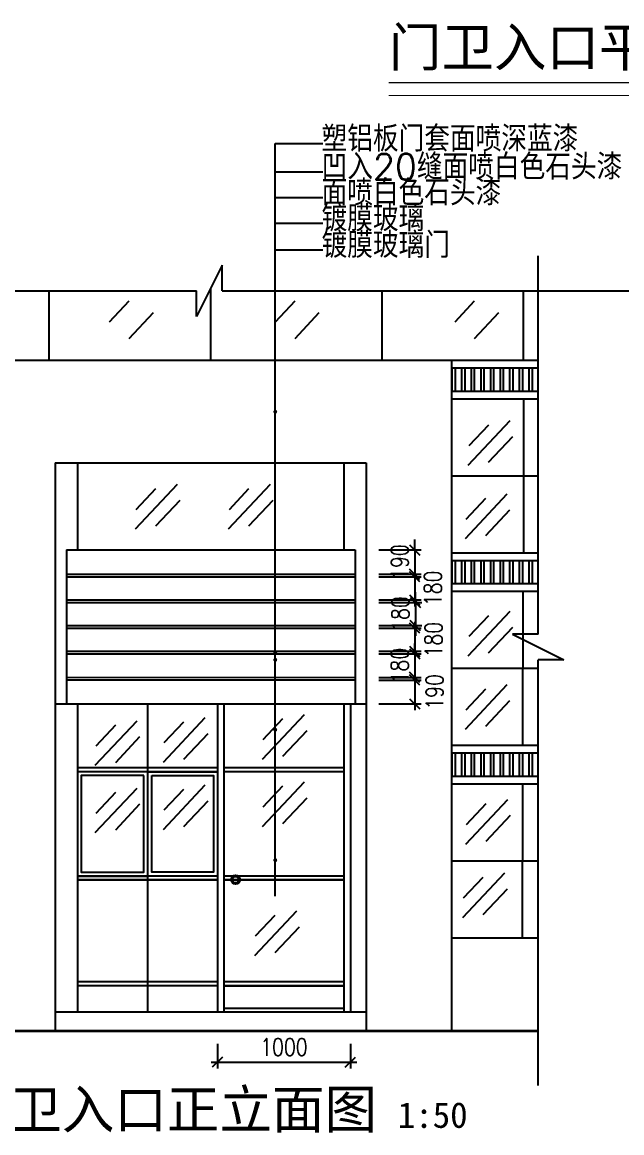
# Model space of a CAD drawing. Extents: x 249174 to 363784, y -3149 to 82603.
# Drawn here: x 338712 to 343382, y 40923 to 49578 of the extents above; entities that cross this region are included whole.
import ezdxf

# ---------------------------------------------------------------- set-up
doc = ezdxf.new("R2010")
doc.units = 0
doc.header["$LTSCALE"] = 1000
doc.header["$MEASUREMENT"] = 0
doc.linetypes.add('DOTE', pattern=[2.42, 2, -0.2, 0.02, -0.2])
doc.layers.get('0').update_dxf_attribs({"linetype": 'CONTINUOUS'})
doc.layers.get('DEFPOINTS').update_dxf_attribs({"color": 6, "linetype": 'CONTINUOUS'})
for name, color, linetype in [('111', 4, 'CONTINUOUS'), ('DIM', 3, 'CONTINUOUS'), ('DOTE', 4, 'DOTE'), ('LAYER7', 8, 'CONTINUOUS'), ('PUB_DIM', 84, 'CONTINUOUS'), ('W', 6, 'CONTINUOUS'), ('字样', 2, 'CONTINUOUS')]:
    doc.layers.add(name, color=color, linetype=linetype)
doc.styles.add('DIM_FONT', font='SIMPLEX', dxfattribs={"width": 0.8})
doc.styles.add('HZ', font='txt', dxfattribs={"bigfont": 'hztxt'})
doc.styles.add('HZTXT', font='SIMSUN.TTF')
doc.dimstyles.new('DIMN', dxfattribs={"dimtxt": 300, "dimasz": 1, "dimexe": 250, "dimexo": 300, "dimgap": 150, "dimtad": 1, "dimdec": 0, "dimzin": 0, "dimtxsty": 'DIM_FONT', "dimblk": '_DIMX', "dimblk1": '_DIMX', "dimblk2": '_DIMX', "dimcen": 100, "dimdle": 250, "dimclrd": 3, "dimclre": 3, "dimclrt": 7, "dimazin": 3, "dimtfac": 1, "dimtdec": 0, "dimtix": 1, "dimtmove": 0, "dimatfit": 3, "dimtolj": 1, "dimtzin": 0})

# ---------------------------------------------------------------- blocks, each defined once
blk = doc.blocks.new('_OBLIQUE')
at = {"color": 0, "linetype": 'BYBLOCK'}
blk.add_line((-0.5, -0.5), (0.5, 0.5), dxfattribs=at)
blk = doc.blocks.new('*D398')
at = {"color": 3, "linetype": 'BYBLOCK'}
for p, q in [((338814, -143643.3), (338814, -143837.2)), ((339849.5, -143643.3), (339849.5, -143837.2)), ((338764, -143787.2), (339899.5, -143787.2))]:
    blk.add_line(p, q, dxfattribs=at)
at = {"layer": 'DEFPOINTS', "color": 0, "linetype": 'BYBLOCK'}
for p in [(338814, -143543.3), (339849.5, -143543.3), (339849.5, -143787.2)]:
    blk.add_point(p, dxfattribs=at)
at = {"color": 3, "linetype": 'BYBLOCK', "xscale": 80, "yscale": 80, "zscale": 80, "rotation": 180}
blk.add_blockref('_OBLIQUE', (338814, -143787.2), dxfattribs=at)
at = {"color": 3, "linetype": 'BYBLOCK', "xscale": 80, "yscale": 80, "zscale": 80}
blk.add_blockref('_OBLIQUE', (339849.5, -143787.2), dxfattribs=at)
at = {"color": 7, "linetype": 'BYBLOCK', "insert": (339331.8, -143669.7), "char_height": 135, "attachment_point": 5, "style": 'DIM_FONT'}
blk.add_mtext('\\A1;1000', dxfattribs=at)
blk = doc.blocks.new('_DIMX')
blk.add_line((-150, 0), (150, 0))
at = {"const_width": 50}
blk.add_lwpolyline([(-70, -70), (70, 70)], dxfattribs=at)
blk = doc.blocks.new('*D399')
at = {"color": 3, "linetype": 'BYBLOCK'}
for p, q in [((340351.1, -139794.5), (340351.1, -139714.5)), ((340072.5, -139794.5), (340401.1, -139794.5)), ((340351.1, -139794.5), (340351.1, -139984.5)), ((340072.5, -139984.5), (340401.1, -139984.5)), ((340351.1, -139984.5), (340351.1, -140064.5))]:
    blk.add_line(p, q, dxfattribs=at)
at = {"layer": 'DEFPOINTS', "color": 0, "linetype": 'BYBLOCK'}
for p in [(339972.5, -139794.5), (339972.5, -139984.5), (340351.1, -139984.5)]:
    blk.add_point(p, dxfattribs=at)
at = {"color": 3, "linetype": 'BYBLOCK', "xscale": 80, "yscale": 80, "zscale": 80}
for p, rotation in [((340351.1, -139794.5), 270), ((340351.1, -139984.5), 90)]:
    blk.add_blockref('_OBLIQUE', p, dxfattribs=dict(at, rotation=rotation))
at = {"color": 7, "linetype": 'BYBLOCK', "insert": (340233.6, -139889.5), "char_height": 135, "attachment_point": 5, "rotation": 90, "style": 'DIM_FONT'}
blk.add_mtext('\\A1;190', dxfattribs=at)
blk = doc.blocks.new('*D400')
at = {"color": 3, "linetype": 'BYBLOCK'}
for p, q in [((340351.1, -139954.5), (340351.1, -140234.5)), ((340072.5, -140004.5), (340401.1, -140004.5)), ((340072.5, -140184.5), (340401.1, -140184.5))]:
    blk.add_line(p, q, dxfattribs=at)
at = {"layer": 'DEFPOINTS', "color": 0, "linetype": 'BYBLOCK'}
for p in [(339972.5, -140004.5), (339972.5, -140184.5), (340351.1, -140184.5)]:
    blk.add_point(p, dxfattribs=at)
at = {"color": 3, "linetype": 'BYBLOCK', "xscale": 80, "yscale": 80, "zscale": 80}
for p, rotation in [((340351.1, -140004.5), 90), ((340351.1, -140184.5), 270)]:
    blk.add_blockref('_OBLIQUE', p, dxfattribs=dict(at, rotation=rotation))
at = {"color": 7, "linetype": 'BYBLOCK', "insert": (340492.2, -140094.5), "char_height": 135, "attachment_point": 5, "rotation": 90, "style": 'DIM_FONT'}
blk.add_mtext('\\A1;180', dxfattribs=at)
blk = doc.blocks.new('*D401')
at = {"color": 3, "linetype": 'BYBLOCK'}
for p, q in [((340356.5, -140204.5), (340356.5, -140124.5)), ((340072.5, -140204.5), (340406.5, -140204.5)), ((340356.5, -140204.5), (340356.5, -140384.5)), ((340072.5, -140384.5), (340406.5, -140384.5)), ((340356.5, -140384.5), (340356.5, -140464.5))]:
    blk.add_line(p, q, dxfattribs=at)
at = {"layer": 'DEFPOINTS', "color": 0, "linetype": 'BYBLOCK'}
for p in [(339972.5, -140204.5), (339972.5, -140384.5), (340356.5, -140384.5)]:
    blk.add_point(p, dxfattribs=at)
at = {"color": 3, "linetype": 'BYBLOCK', "xscale": 80, "yscale": 80, "zscale": 80}
for p, rotation in [((340356.5, -140204.5), 270), ((340356.5, -140384.5), 90)]:
    blk.add_blockref('_OBLIQUE', p, dxfattribs=dict(at, rotation=rotation))
at = {"color": 7, "linetype": 'BYBLOCK', "insert": (340239, -140294.5), "char_height": 135, "attachment_point": 5, "rotation": 90, "style": 'DIM_FONT'}
blk.add_mtext('\\A1;180', dxfattribs=at)
blk = doc.blocks.new('*D402')
at = {"color": 3, "linetype": 'BYBLOCK'}
for p, q in [((340351.1, -140354.5), (340351.1, -140634.5)), ((340072.5, -140404.5), (340401.1, -140404.5)), ((340072.5, -140584.5), (340401.1, -140584.5))]:
    blk.add_line(p, q, dxfattribs=at)
at = {"layer": 'DEFPOINTS', "color": 0, "linetype": 'BYBLOCK'}
for p in [(339972.5, -140404.5), (339972.5, -140584.5), (340351.1, -140584.5)]:
    blk.add_point(p, dxfattribs=at)
at = {"color": 3, "linetype": 'BYBLOCK', "xscale": 80, "yscale": 80, "zscale": 80}
for p, rotation in [((340351.1, -140404.5), 90), ((340351.1, -140584.5), 270)]:
    blk.add_blockref('_OBLIQUE', p, dxfattribs=dict(at, rotation=rotation))
at = {"color": 7, "linetype": 'BYBLOCK', "insert": (340497.4, -140494.5), "char_height": 135, "attachment_point": 5, "rotation": 90, "style": 'DIM_FONT'}
blk.add_mtext('\\A1;180', dxfattribs=at)
blk = doc.blocks.new('*D403')
at = {"color": 3, "linetype": 'BYBLOCK'}
for p, q in [((340351.1, -140604.5), (340351.1, -140524.5)), ((340072.5, -140604.5), (340401.1, -140604.5)), ((340351.1, -140604.5), (340351.1, -140788.6)), ((340072.5, -140788.6), (340401.1, -140788.6)), ((340351.1, -140788.6), (340351.1, -140868.6))]:
    blk.add_line(p, q, dxfattribs=at)
at = {"layer": 'DEFPOINTS', "color": 0, "linetype": 'BYBLOCK'}
for p in [(339972.5, -140604.5), (339972.5, -140788.6), (340351.1, -140788.6)]:
    blk.add_point(p, dxfattribs=at)
at = {"color": 3, "linetype": 'BYBLOCK', "xscale": 80, "yscale": 80, "zscale": 80}
for p, rotation in [((340351.1, -140604.5), 270), ((340351.1, -140788.6), 90)]:
    blk.add_blockref('_OBLIQUE', p, dxfattribs=dict(at, rotation=rotation))
at = {"color": 7, "linetype": 'BYBLOCK', "insert": (340233.6, -140696.5), "char_height": 135, "attachment_point": 5, "rotation": 90, "style": 'DIM_FONT'}
blk.add_mtext('\\A1;180', dxfattribs=at)
blk = doc.blocks.new('*D404')
at = {"color": 3, "linetype": 'BYBLOCK'}
for p, q in [((340072.5, -140808.6), (340401.1, -140808.6)), ((340351.1, -140758.6), (340351.1, -141044.5)), ((340072.5, -140994.5), (340401.1, -140994.5))]:
    blk.add_line(p, q, dxfattribs=at)
at = {"layer": 'DEFPOINTS', "color": 0, "linetype": 'BYBLOCK'}
for p in [(339972.5, -140808.6), (339972.5, -140994.5), (340351.1, -140994.5)]:
    blk.add_point(p, dxfattribs=at)
at = {"color": 3, "linetype": 'BYBLOCK', "xscale": 80, "yscale": 80, "zscale": 80}
for p, rotation in [((340351.1, -140808.6), 90), ((340351.1, -140994.5), 270)]:
    blk.add_blockref('_OBLIQUE', p, dxfattribs=dict(at, rotation=rotation))
at = {"color": 7, "linetype": 'BYBLOCK', "insert": (340505.3, -140901.5), "char_height": 135, "attachment_point": 5, "rotation": 90, "style": 'DIM_FONT'}
blk.add_mtext('\\A1;190', dxfattribs=at)

msp = doc.modelspace()

# ---------------------------------------------------------------- hatches: boundary and pattern name
at = {"layer": '字样', "linetype": 'BYBLOCK'}
for points in [[(340668.4, 46542.1, 1), (340698.4, 46542.1, 1)], [(340668.4, 44666.9, 1), (340698.4, 44666.9, 1)], [(340668.4, 44608.6, 1), (340698.4, 44608.6, 1)], [(340668.4, 44063.2, 1), (340698.4, 44063.2, 1)], [(340668.4, 43047.1, 1), (340698.4, 43047.1, 1)]]:
    msp.add_hatch(color=256, dxfattribs=at).paths.add_polyline_path(points)

# ---------------------------------------------------------------- linework, layer by layer
at = {"layer": '111', "linetype": 'BYBLOCK'}
for p, q in [((342732, 44807.5), (342732, 47756.2)), ((340270.6, 47683.9), (340070.6, 47283.9)), ((340270.6, 47483.9), (340270.6, 47683.9)), ((337073.1, 47483.9), (340070.6, 47483.9)), ((340070.6, 47283.9), (340070.6, 47483.9)), ((340270.6, 47483.9), (343659.4, 47483.9)), ((338304.8, 46943), (342055.8, 46943)), ((342055.8, 46943), (342055.8, 41716.6)), ((338969.3, 46143), (338969.3, 41716.6)), ((338969.3, 46143), (341391.3, 46143)), ((339142.3, 46143), (339142.3, 45465.5)), ((341218.3, 46143), (341218.3, 45465.5)), ((341391.3, 46143), (341391.3, 41716.6)), ((339055.8, 45465.5), (341304.8, 45465.5)), ((339055.8, 45465.5), (339055.8, 44265.5)), ((341304.8, 45465.5), (341304.8, 44265.5)), ((342532, 44807.5), (342932, 44607.5)), ((342732, 44807.5), (342532, 44807.5)), ((342732, 41292), (342732, 44607.5)), ((342932, 44607.5), (342732, 44607.5)), ((339055.8, 44265.5), (341304.8, 44265.5)), ((339142.3, 44265.5), (339142.3, 41865)), ((340232.8, 44265.5), (340232.8, 41865)), ((340282.8, 44265.5), (340282.8, 41865)), ((341218.3, 44265.5), (341218.3, 41865)), ((341268.3, 44265.5), (341268.3, 41865)), ((340232.8, 43766.9), (339142.3, 43766.9)), ((340232.8, 43736.9), (339142.3, 43736.9)), ((341218.3, 43766.9), (340282.8, 43766.9)), ((341218.3, 43736.9), (340282.8, 43736.9)), ((340232.8, 42923.7), (339142.3, 42923.7)), ((340232.8, 42893.7), (339142.3, 42893.7)), ((341218.3, 42923.7), (340282.8, 42923.7)), ((341218.3, 42893.7), (340282.8, 42893.7)), ((340232.8, 42098.6), (339142.3, 42098.6)), ((340232.8, 42068.6), (339142.3, 42068.6)), ((341218.3, 42098.6), (340282.8, 42098.6)), ((341218.3, 42068.6), (340282.8, 42068.6))]:
    msp.add_line(p, q, dxfattribs=at)
for points in [[(339690.6, 43736.9), (339142.3, 43736.9), (339142.3, 42923.7), (339690.6, 42923.7)], [(339690.6, 43736.9), (340232.8, 43736.9), (340232.8, 42923.7), (339690.6, 42923.7)], [(339660.6, 43706.9), (339172.3, 43706.9), (339172.3, 42953.7), (339660.6, 42953.7)], [(339720.6, 43706.9), (340202.8, 43706.9), (340202.8, 42953.7), (339720.6, 42953.7)]]:
    msp.add_lwpolyline(points, close=True, dxfattribs=at)
at = {"layer": '111', "linetype": 'BYBLOCK', "const_width": 20}
msp.add_lwpolyline([(337950.1, 41716.6), (342732, 41716.6)], dxfattribs=at)
at = {"layer": 'DIM', "linetype": 'BYBLOCK', "const_width": 10}
for points in [[(341566.6, 49106.5), (345192.3, 49106.5)], [(341566.6, 49006.5), (345192.3, 49006.5)]]:
    msp.add_lwpolyline(points, dxfattribs=at)
at = {"layer": 'DOTE', "linetype": 'BYBLOCK'}
for p, q in [((342055.8, 46943), (342055.8, 41716.6)), ((338969.3, 44265.5), (341391.3, 44265.5)), ((340282.8, 41895), (341218.3, 41895)), ((338969.3, 41865), (341391.3, 41865)), ((339012.2, 41716.6), (341391.3, 41716.6))]:
    msp.add_line(p, q, dxfattribs=at)
at = {"layer": 'LAYER7', "linetype": 'BYBLOCK'}
for p, q in [((338922.4, 46943), (338922.4, 47483.9)), ((340180.3, 46943), (340180.3, 47503.3)), ((341516.6, 46943), (341516.6, 47483.9)), ((342617.5, 46943), (342617.5, 47483.9)), ((339543.7, 47403.3), (339390.7, 47240.2)), ((340835.3, 47403.3), (340682.3, 47240.2)), ((342233.9, 47403.3), (342080.9, 47240.2)), ((339732.2, 47312), (339543.4, 47110.7)), ((341023.9, 47312), (340835.1, 47110.7)), ((342422.5, 47312), (342233.7, 47110.7)), ((342617.5, 46643), (342618.1, 45443)), ((342510.3, 46471), (342184.1, 46123.2)), ((342343, 46438.7), (342190, 46275.6)), ((342531.6, 46347.4), (342342.7, 46146.1)), ((339918, 45974), (339591.7, 45626.2)), ((340643.3, 45974), (340317.1, 45626.2)), ((342055.8, 46043), (342732, 46043)), ((339750.7, 45941.8), (339597.7, 45778.7)), ((340476, 45941.8), (340323, 45778.7)), ((342487.6, 45898.7), (342161.3, 45550.9)), ((339939.2, 45850.4), (339750.4, 45649.2)), ((340664.6, 45850.4), (340475.7, 45649.2)), ((342320.2, 45866.5), (342167.2, 45703.4)), ((342508.8, 45775.1), (342320, 45573.9)), ((342612.3, 43943), (342614.6, 45143)), ((342510.3, 44984.9), (342184.1, 44637.1)), ((342343, 44952.7), (342190, 44789.6)), ((342531.6, 44861.4), (342342.7, 44660.1)), ((342055.8, 44543), (342732, 44543)), ((342487.6, 44412.6), (342161.3, 44064.8)), ((342320.2, 44380.4), (342167.2, 44217.3)), ((339690.6, 41865), (339690.6, 44265.5)), ((342508.8, 44289.1), (342320, 44087.8)), ((340135.6, 44155.7), (339809.4, 43807.9)), ((340907.3, 44179.8), (340581.1, 43832)), ((340740, 44147.6), (340587, 43984.5)), ((339605.1, 44131.6), (339278.8, 43783.8)), ((339437.7, 44099.4), (339284.7, 43936.3)), ((339968.3, 44123.5), (339815.3, 43960.4)), ((340928.6, 44056.3), (340739.7, 43855)), ((339626.3, 44008.1), (339437.5, 43806.8)), ((340156.9, 44032.2), (339968, 43830.9)), ((340135.6, 43631.1), (339809.4, 43283.3)), ((340907.3, 43655.2), (340581.1, 43307.4)), ((340740, 43623), (340587, 43459.9)), ((342609.3, 42443), (342611.7, 43643)), ((339605.1, 43607), (339278.8, 43259.2)), ((339437.7, 43574.8), (339284.7, 43411.7)), ((339968.3, 43598.9), (339815.3, 43435.8)), ((339626.3, 43483.4), (339437.5, 43282.2)), ((340156.9, 43507.5), (339968, 43306.3)), ((340928.6, 43531.6), (340739.7, 43330.4)), ((342491.3, 43517.9), (342165, 43170.1)), ((342323.9, 43485.7), (342170.9, 43322.5)), ((342512.5, 43394.3), (342323.7, 43193)), ((342055.8, 43043), (342732, 43043)), ((342468.5, 42945.6), (342142.3, 42597.8)), ((339142.3, 42893.7), (340232.8, 42893.7)), ((340282.8, 42893.7), (341218.3, 42893.7)), ((342301.2, 42913.4), (342148.2, 42750.3)), ((342489.7, 42822.1), (342300.9, 42620.8)), ((340848.4, 42649.1), (340522.1, 42301.3)), ((340681, 42616.9), (340528, 42453.7)), ((340869.6, 42525.5), (340680.8, 42324.2)), ((340282.8, 42068.6), (341218.3, 42068.6))]:
    msp.add_line(p, q, dxfattribs=at)
for radius in [35, 25]:
    msp.add_circle((340373.6, 42894.8), radius, dxfattribs=at)
at = {"layer": 'W', "linetype": 'BYBLOCK'}
for p, q in [((342055.8, 46943), (342732, 46943)), ((342055.8, 46883), (342732, 46883)), ((342061.5, 46703), (342061.5, 46883)), ((342086.5, 46703), (342086.5, 46883)), ((342136.5, 46703), (342136.5, 46883)), ((342161.5, 46703), (342161.5, 46883)), ((342211.5, 46703), (342211.5, 46883)), ((342236.5, 46703), (342236.5, 46883)), ((342286.5, 46703), (342286.5, 46883)), ((342311.5, 46703), (342311.5, 46883)), ((342361.5, 46703), (342361.5, 46883)), ((342386.5, 46703), (342386.5, 46883)), ((342436.5, 46703), (342436.5, 46883)), ((342461.5, 46703), (342461.5, 46883)), ((342511.5, 46703), (342511.5, 46883)), ((342536.5, 46703), (342536.5, 46883)), ((342586.5, 46703), (342586.5, 46883)), ((342611.5, 46703), (342611.5, 46883)), ((342661.5, 46703), (342661.5, 46883)), ((342686.5, 46703), (342686.5, 46883)), ((342055.8, 46703), (342732, 46703)), ((342055.8, 46643), (342732, 46643)), ((342055.8, 45443), (342732, 45443)), ((342055.8, 45383), (342732, 45383)), ((342061.5, 45203), (342061.5, 45383)), ((342086.5, 45203), (342086.5, 45383)), ((342136.5, 45203), (342136.5, 45383)), ((342161.5, 45203), (342161.5, 45383)), ((342211.5, 45203), (342211.5, 45383)), ((342236.5, 45203), (342236.5, 45383)), ((342286.5, 45203), (342286.5, 45383)), ((342311.5, 45203), (342311.5, 45383)), ((342361.5, 45203), (342361.5, 45383)), ((342386.5, 45203), (342386.5, 45383)), ((342436.5, 45203), (342436.5, 45383)), ((342461.5, 45203), (342461.5, 45383)), ((342511.5, 45203), (342511.5, 45383)), ((342536.5, 45203), (342536.5, 45383)), ((342586.5, 45203), (342586.5, 45383)), ((342611.5, 45203), (342611.5, 45383)), ((342661.5, 45203), (342661.5, 45383)), ((342686.5, 45203), (342686.5, 45383)), ((339055.8, 45275.5), (341304.8, 45275.5)), ((339055.8, 45255.5), (341304.8, 45255.5)), ((342055.8, 45203), (342732, 45203)), ((342055.8, 45143), (342732, 45143)), ((339055.8, 45075.5), (341304.8, 45075.5)), ((339055.8, 45055.5), (341304.8, 45055.5)), ((339055.8, 44875.5), (341304.8, 44875.5)), ((339055.8, 44855.5), (341304.8, 44855.5)), ((339055.8, 44675.5), (341304.8, 44675.5)), ((339055.8, 44655.5), (341304.8, 44655.5)), ((339055.7, 44452.7), (341304.8, 44451.4)), ((339055.8, 44472.7), (341304.8, 44471.4)), ((342055.8, 43943), (342732, 43943)), ((342055.8, 43883), (342732, 43883)), ((342061.5, 43703), (342061.5, 43883)), ((342086.5, 43703), (342086.5, 43883)), ((342136.5, 43703), (342136.5, 43883)), ((342161.5, 43703), (342161.5, 43883)), ((342211.5, 43703), (342211.5, 43883)), ((342236.5, 43703), (342236.5, 43883)), ((342286.5, 43703), (342286.5, 43883)), ((342311.5, 43703), (342311.5, 43883)), ((342361.5, 43703), (342361.5, 43883)), ((342386.5, 43703), (342386.5, 43883)), ((342436.5, 43703), (342436.5, 43883)), ((342461.5, 43703), (342461.5, 43883)), ((342511.5, 43703), (342511.5, 43883)), ((342536.5, 43703), (342536.5, 43883)), ((342586.5, 43703), (342586.5, 43883)), ((342611.5, 43703), (342611.5, 43883)), ((342661.5, 43703), (342661.5, 43883)), ((342686.5, 43703), (342686.5, 43883)), ((342055.8, 43703), (342732, 43703)), ((342055.8, 43643), (342732, 43643)), ((342055.8, 42443), (342732, 42443))]:
    msp.add_line(p, q, dxfattribs=at)
at = {"layer": '字样', "linetype": 'BYBLOCK'}
for p, q in [((340683.6, 42766.1), (340683.6, 48631.7)), ((340683.6, 48631.7), (341052.9, 48631.7)), ((340683.6, 48413), (341052.9, 48413)), ((340683.6, 48211.8), (341052.9, 48211.8)), ((340683.6, 48010.5), (341052.9, 48010.5)), ((340683.6, 47803), (341052.9, 47803))]:
    msp.add_line(p, q, dxfattribs=at)

# ---------------------------------------------------------------- texts
at = {"layer": 'DIM', "linetype": 'BYBLOCK', "style": 'HZTXT'}
for s, height, p in [('门卫入口平面图', 300, (341568.5, 49233.7)), ('门卫入口正立面图', 300, (338202.4, 40955.3)), ('1:50', 200, (341637.7, 40961))]:
    msp.add_text(s, height=height, dxfattribs=at).set_placement(p)
at = {"layer": '字样', "linetype": 'BYBLOCK', "style": 'HZ'}
for s, p in [('塑铝板门套面喷深蓝漆', (341044.1, 48569.7)), ('凹入20缝面喷白色石头漆', (341044.1, 48351.1)), ('面喷白色石头漆', (341044.1, 48149.8)), ('镀膜玻璃', (341044.1, 47948.5)), ('镀膜玻璃门', (341044.1, 47741.1))]:
    msp.add_text(s, height=200, dxfattribs=at).set_placement(p)

# ---------------------------------------------------------------- dimensions: what is measured, and where the dimension line sits
at = {"layer": 'PUB_DIM', "linetype": 'BYBLOCK'}
for base, p1, p2, picture, middle in [((341769.9, 45275.5), (341391.3, 45465.5), (341391.3, 45275.5), '*D399', (341652.4, 45370.5)), ((341775.3, 44875.5), (341391.3, 45055.5), (341391.3, 44875.5), '*D401', (341657.8, 44965.5))]:
    dim = msp.add_linear_dim(base=base, p1=p1, p2=p2, angle=90, dimstyle='DIMN', override={"dimtxt": 135, "dimasz": 80, "dimexe": 50, "dimexo": 100, "dimgap": 50, "dimblk1": 'OBLIQUE', "dimblk2": 'OBLIQUE', "dimsah": 1, "dimdle": 50}, dxfattribs=at)
    dim.commit()
    dim.dimension.update_dxf_attribs({"geometry": picture, "text_midpoint": middle, "insert": (1418.8, 185259.9)})
for base, p1, p2, picture, middle in [((341769.9, 45075.5), (341391.3, 45255.5), (341391.3, 45075.5), '*D400', (341911, 45165.5)), ((341769.9, 44675.5), (341391.3, 44855.5), (341391.3, 44675.5), '*D402', (341916.2, 44765.5))]:
    dim = msp.add_linear_dim(base=base, p1=p1, p2=p2, angle=90, dimstyle='DIMN', override={"dimtxt": 135, "dimasz": 80, "dimexe": 50, "dimexo": 100, "dimgap": 50, "dimblk1": 'OBLIQUE', "dimblk2": 'OBLIQUE', "dimsah": 1, "dimdle": 50}, dxfattribs=at)
    dim.commit()
    dim.dimension.update_dxf_attribs({"geometry": picture, "text_midpoint": middle, "dimtype": 128, "insert": (1418.8, 185259.9)})
dim = msp.add_linear_dim(base=(341769.9, 44471.4), p1=(341391.3, 44655.5), p2=(341391.3, 44471.4), angle=90, text='180', dimstyle='DIMN', override={"dimtxt": 135, "dimasz": 80, "dimexe": 50, "dimexo": 100, "dimgap": 50, "dimblk1": 'OBLIQUE', "dimblk2": 'OBLIQUE', "dimsah": 1, "dimdle": 50}, dxfattribs=at)
dim.commit()
dim.dimension.update_dxf_attribs({"geometry": '*D403', "text_midpoint": (341652.4, 44563.4), "insert": (1418.8, 185259.9)})
dim = msp.add_linear_dim(base=(341769.9, 44265.5), p1=(341391.3, 44451.4), p2=(341391.3, 44265.5), angle=90, text='190', dimstyle='DIMN', override={"dimtxt": 135, "dimasz": 80, "dimexe": 50, "dimexo": 100, "dimgap": 50, "dimblk1": 'OBLIQUE', "dimblk2": 'OBLIQUE', "dimsah": 1, "dimdle": 50}, dxfattribs=at)
dim.commit()
dim.dimension.update_dxf_attribs({"geometry": '*D404', "text_midpoint": (341924.1, 44358.4), "dimtype": 128, "insert": (1418.8, 185259.9)})
dim = msp.add_linear_dim(base=(341268.3, 41472.7), p1=(340232.8, 41716.6), p2=(341268.3, 41716.6), text='1000', dimstyle='DIMN', override={"dimtxt": 135, "dimasz": 80, "dimexe": 50, "dimexo": 100, "dimgap": 50, "dimblk1": 'OBLIQUE', "dimblk2": 'OBLIQUE', "dimsah": 1, "dimdle": 50}, dxfattribs=at)
dim.commit()
dim.dimension.update_dxf_attribs({"geometry": '*D398', "text_midpoint": (340750.5, 41590.2), "insert": (1418.8, 185259.9)})

doc.saveas('drawing.dxf')
